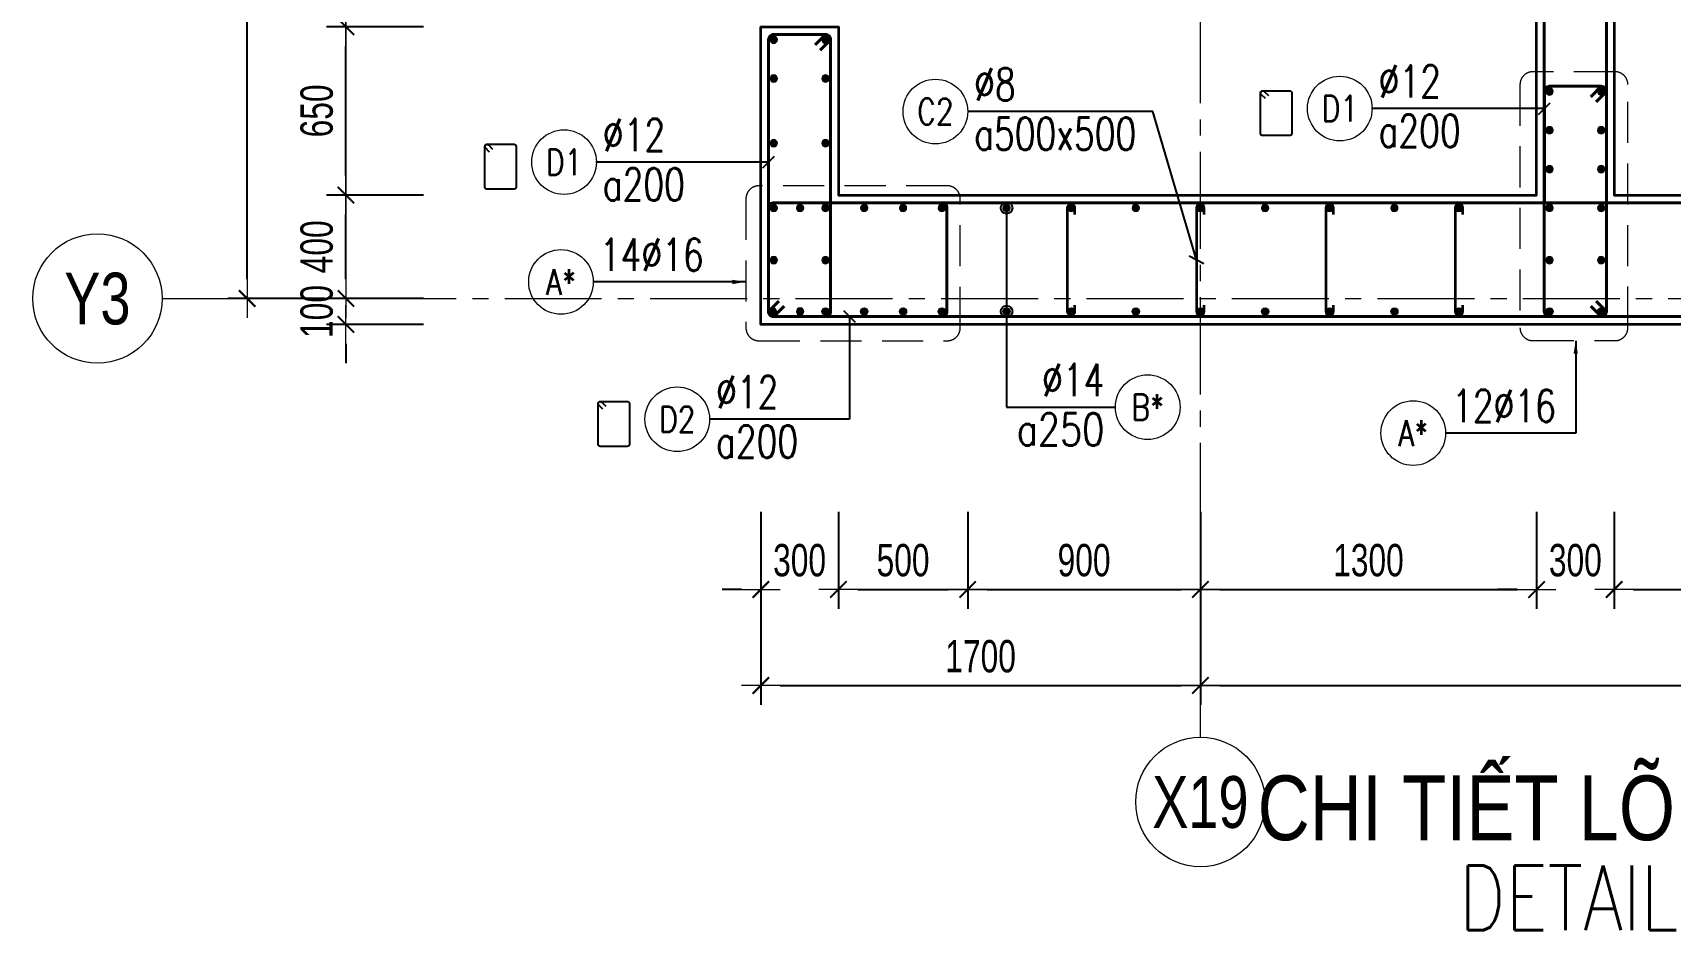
# Model space of a CAD drawing. Header units: millimetres. Extents: x 944027 to 981803, y -83026 to 82675.
# Drawn here: x 964858 to 971190, y -69326 to -65859 of the extents above; entities that cross this region are included whole.
import ezdxf
from ezdxf.enums import TextEntityAlignment as Align

# ---------------------------------------------------------------- set-up
doc = ezdxf.new("R2010")
doc.units = ezdxf.units.MM
doc.header["$MEASUREMENT"] = 0
for name, pattern in [('HIDDEN2', [4.7625, 3.175, -1.5875]), ('HT_Dim Grid$0$CENTER2', [1.125, 0.75, -0.125, 0.125, -0.125]), ('HT_Grid$0$CENTER2', [1.125, 0.75, -0.125, 0.125, -0.125])]:
    doc.linetypes.add(name, pattern=pattern)
doc.layers.get('0').update_dxf_attribs({"lineweight": 20})
doc.layers.get('Defpoints').update_dxf_attribs({"color": 151, "lineweight": 9})
for name, color, linetype, lineweight in [('HT_Dim Grid$0$NDC_S_AXIS', 5, 'HT_Dim Grid$0$CENTER2', 13), ('HT_Dim Grid$0$NDC_S_SYMBOL', 1, 'Continuous', 15), ('HT_Dim Grid$0$NDC_S_TEXT SYMBOL', 7, 'Continuous', 20), ('HT_Grid$0$NDC_S_AXIS', 5, 'HT_Grid$0$CENTER2', 13), ('KC-LEADER', 153, 'Continuous', 18), ('KC-THEP', 6, 'Continuous', 40), ('NDC_S_ANNO', 7, 'Continuous', 20), ('NDC_S_DIM', 1, 'Continuous', 15), ('NDC_S_ENG TITLE', 3, 'Continuous', 20), ('NDC_S_HIDDEN', 8, 'HIDDEN2', 13), ('NDC_S_LEADER', 1, 'Continuous', 15), ('NDC_S_REBAR', 4, 'Continuous', 35), ('NDC_S_STIRRUP', 4, 'Continuous', 40), ('NDC_S_TEXT SYMBOL', 7, 'Continuous', 20), ('NDC_S_VN TEXT', 7, 'Continuous', 20), ('NDC_S_VN TITLE', 6, 'Continuous', 35), ('NDC_S_WALL', 6, 'Continuous', 35)]:
    doc.layers.add(name, color=color, linetype=linetype, lineweight=lineweight)
doc.layers.add('Ligature', color=1, linetype='Continuous')
doc.styles.add('HT_Dim Grid$0$NDC_ANNO', font='', dxfattribs={"width": 0.8})
doc.styles.add('NDC_ANNO', font='', dxfattribs={"width": 0.8})
doc.styles.add('NDC_ARIAL', font='arial.ttf', dxfattribs={"width": 0.85})
doc.styles.add('NDC_DIM', font='', dxfattribs={"width": 0.75})
doc.styles.add('NDC_EN TXT', font='romans.shx', dxfattribs={"width": 0.8})
doc.styles.add('NDC_VIE TXT', font='arial.ttf', dxfattribs={"width": 0.8})
doc.styles.get('HT_Dim Grid$0$NDC_ANNO').set_extended_font_data('Dotum')
doc.styles.get('NDC_ANNO').set_extended_font_data('Dotum')
doc.styles.get('NDC_DIM').set_extended_font_data('Dotum')
doc.dimstyles.new('NDC_1-50', dxfattribs={"dimscale": 50, "dimtxt": 2.5, "dimasz": 1, "dimexe": 1.5, "dimexo": 0, "dimgap": 0.8, "dimtad": 1, "dimdec": 0, "dimdsep": 46, "dimtxsty": 'NDC_ARIAL', "dimblk": 'DIMMARK', "dimcen": 49999.938995, "dimdle": 1.5, "dimclrd": 1, "dimclre": 1, "dimclrt": 3, "dimadec": 0, "dimazin": 0, "dimtfac": 1, "dimtdec": 0, "dimtix": 1, "dimtmove": 2, "dimatfit": 3, "dimfxl": 1, "dimarcsym": 0})
doc.dimstyles.new('NDC_dim_30', dxfattribs={"dimscale": 30, "dimtxt": 2.5, "dimasz": 1.5, "dimexe": 1.5, "dimexo": 2.5, "dimgap": 1, "dimtad": 1, "dimdec": 0, "dimzin": 0, "dimdsep": 46, "dimtxsty": 'NDC_DIM', "dimblk": 'DIMMARK', "dimcen": 0.09, "dimdle": 1.2, "dimclrd": 1, "dimclre": 1, "dimclrt": 3, "dimadec": 0, "dimazin": 0, "dimtfac": 1, "dimtdec": 0, "dimtix": 1, "dimtofl": 0, "dimtmove": 0, "dimatfit": 3, "dimfxl": 6, "dimfxlon": 1, "dimtolj": 1, "dimtzin": 0, "dimarcsym": 0})
doc.dimstyles.new('NDC_dim_50', dxfattribs={"dimscale": 50, "dimtxt": 2.5, "dimasz": 1.5, "dimexe": 1.5, "dimexo": 2.5, "dimgap": 1, "dimtad": 1, "dimdec": 0, "dimzin": 0, "dimdsep": 46, "dimtxsty": 'NDC_DIM', "dimblk": 'DIMMARK', "dimcen": 0.09, "dimdle": 1.2, "dimclrd": 1, "dimclre": 1, "dimclrt": 3, "dimadec": 0, "dimazin": 0, "dimtfac": 1, "dimtdec": 0, "dimtix": 1, "dimtofl": 0, "dimtmove": 0, "dimatfit": 3, "dimfxl": 6, "dimfxlon": 1, "dimtolj": 1, "dimtzin": 0, "dimarcsym": 0})

# ---------------------------------------------------------------- blocks, each defined once
blk = doc.blocks.new('THEP')
at = {"layer": 'KC-LEADER', "color": 6}
blk.add_circle((0, 0), 14, dxfattribs=at)
at = {"layer": 'KC-THEP'}
for p, q in [((-14, 0), (14, 0)), ((9.9, 9.9), (-9.9, -9.9)), ((-9.9, 9.9), (9.9, -9.9)), ((0, 14), (0, -14))]:
    blk.add_line(p, q, dxfattribs=at)
blk = doc.blocks.new('DIMMARK')
at = {"layer": 'NDC_S_DIM', "color": 1}
blk.add_line((-1.5, 0), (1, 0), dxfattribs=at)
at = {"layer": 'NDC_S_DIM', "color": 2, "const_width": 0.1}
blk.add_lwpolyline([(-0.424, -0.424), (0.424, 0.424)], dxfattribs=at)
blk = doc.blocks.new('*U13')
blk.add_circle((-2.5, 0), 2.5)
at = {"layer": 'NDC_S_VN TEXT', "color": 3, "style": 'NDC_EN TXT', "width": 0.75}
blk.add_attdef('DK1', (0.5, 0.85), '', height=2.5, dxfattribs=at)
at = {"layer": 'NDC_S_VN TEXT', "color": 7, "style": 'NDC_EN TXT', "width": 0.8}
blk.add_attdef('SH2', text='', height=2, dxfattribs=at).set_placement((-2.5, 0), align=Align.MIDDLE)
blk = doc.blocks.new('*U11')
blk.add_circle((-2.5, 0), 2.5)
at = {"layer": 'NDC_S_VN TEXT', "color": 3, "style": 'NDC_EN TXT', "width": 0.75}
for tag, p in [('DK1', (0.5, 0.85)), ('KC1', (0.5, -2.97))]:
    blk.add_attdef(tag, p, '', height=2.5, dxfattribs=at)
at = {"layer": 'NDC_S_VN TEXT', "color": 7, "style": 'NDC_EN TXT', "width": 0.8}
blk.add_attdef('SH2', text='', height=2, dxfattribs=at).set_placement((-2.5, 0), align=Align.MIDDLE)
blk = doc.blocks.new('*U10')
blk.add_circle((2.5, 0), 2.5)
at = {"layer": 'NDC_S_VN TEXT', "color": 3, "style": 'NDC_EN TXT'}
for tag, width, p in [('DK2', 0.75, (-0.85, 0.85)), ('KC2', 0.8, (-0.85, -2.97))]:
    blk.add_attdef(tag, text='', height=2.5, dxfattribs=dict(at, width=width)).set_placement(p, align=Align.RIGHT)
at = {"layer": 'NDC_S_VN TEXT', "color": 7, "style": 'NDC_EN TXT', "width": 0.8}
blk.add_attdef('SH3', text='', height=2, dxfattribs=at).set_placement((2.5, 0), align=Align.MIDDLE)
blk = doc.blocks.new('*U12')
blk.add_circle((-2.5, 0), 2.5)
at = {"layer": 'NDC_S_VN TEXT', "color": 3, "style": 'NDC_EN TXT', "width": 0.75}
for tag, p in [('DK1', (0.5, 0.85)), ('KC1', (0.5, -2.97))]:
    blk.add_attdef(tag, p, '', height=2.5, dxfattribs=at)
at = {"layer": 'NDC_S_VN TEXT', "color": 7, "style": 'NDC_EN TXT', "width": 0.8}
blk.add_attdef('SH2', text='', height=2, dxfattribs=at).set_placement((-2.5, 0), align=Align.MIDDLE)
blk = doc.blocks.new('*D671')
at = {"layer": 'Defpoints', "color": 0, "transparency": 16777216}
for p in [(966068.7, -66485.4), (967973.1, -66485.4), (967673.1, -66885.4)]:
    blk.add_point(p, dxfattribs=at)
at = {"layer": 'NDC_S_DIM', "color": 1, "lineweight": -2, "transparency": 16777216}
for p, q in [((966368.7, -66485.4), (965993.7, -66485.4)), ((966068.7, -66810.4), (966068.7, -66560.4)), ((966368.7, -66885.4), (965993.7, -66885.4))]:
    blk.add_line(p, q, dxfattribs=at)
at = {"layer": 'NDC_S_DIM', "color": 1, "lineweight": -2, "transparency": 16777216, "xscale": 75, "yscale": 75, "zscale": 75}
for p, rotation in [((966068.7, -66485.4), 90), ((966068.7, -66885.4), 270)]:
    blk.add_blockref('DIMMARK', p, dxfattribs=dict(at, rotation=rotation))
at = {"layer": 'NDC_S_DIM', "color": 3, "transparency": 16777216, "insert": (965956.1, -66685.4), "char_height": 125, "attachment_point": 5, "rotation": 90, "style": 'NDC_DIM'}
blk.add_mtext('\\A1;400', dxfattribs=at)
blk = doc.blocks.new('*D672')
at = {"layer": 'Defpoints', "color": 0, "transparency": 16777216}
for p in [(966068.7, -65835.4), (967973.1, -65835.4), (967973.1, -66485.4)]:
    blk.add_point(p, dxfattribs=at)
at = {"layer": 'NDC_S_DIM', "color": 1, "lineweight": -2, "transparency": 16777216}
for p, q in [((966368.7, -65835.4), (965993.7, -65835.4)), ((966068.7, -66410.4), (966068.7, -65910.4)), ((966368.7, -66485.4), (965993.7, -66485.4))]:
    blk.add_line(p, q, dxfattribs=at)
at = {"layer": 'NDC_S_DIM', "color": 1, "lineweight": -2, "transparency": 16777216, "xscale": 75, "yscale": 75, "zscale": 75}
for p, rotation in [((966068.7, -65835.4), 90), ((966068.7, -66485.4), 270)]:
    blk.add_blockref('DIMMARK', p, dxfattribs=dict(at, rotation=rotation))
at = {"layer": 'NDC_S_DIM', "color": 3, "transparency": 16777216, "insert": (965956.1, -66160.4), "char_height": 125, "attachment_point": 5, "rotation": 90, "style": 'NDC_DIM'}
blk.add_mtext('\\A1;650', dxfattribs=at)
blk = doc.blocks.new('*D675')
at = {"layer": 'Defpoints', "color": 0, "transparency": 16777216}
for p in [(965686.8, -57885.4), (967673.1, -57885.4), (967673.1, -66885.4)]:
    blk.add_point(p, dxfattribs=at)
at = {"layer": 'NDC_S_DIM', "color": 1, "lineweight": -2, "transparency": 16777216}
for p, q in [((965986.8, -57885.4), (965611.8, -57885.4)), ((965686.8, -66810.4), (965686.8, -57960.4)), ((965986.8, -66885.4), (965611.8, -66885.4))]:
    blk.add_line(p, q, dxfattribs=at)
at = {"layer": 'NDC_S_DIM', "color": 1, "lineweight": -2, "transparency": 16777216, "xscale": 75, "yscale": 75, "zscale": 75}
for p, rotation in [((965686.8, -57885.4), 90), ((965686.8, -66885.4), 270)]:
    blk.add_blockref('DIMMARK', p, dxfattribs=dict(at, rotation=rotation))
at = {"layer": 'NDC_S_DIM', "color": 3, "transparency": 16777216, "insert": (965574.2, -62385.4), "char_height": 125, "attachment_point": 5, "rotation": 90, "style": 'NDC_DIM'}
blk.add_mtext('\\A1;9000', dxfattribs=at)
blk = doc.blocks.new('*D676')
at = {"layer": 'Defpoints', "color": 0, "transparency": 16777216}
for p in [(967973.1, -66485.4), (967673.1, -66985.4), (967973.1, -68009.7)]:
    blk.add_point(p, dxfattribs=at)
at = {"layer": 'NDC_S_DIM', "color": 1, "lineweight": -2, "transparency": 16777216}
for p, q in [((967673.1, -67709.7), (967673.1, -68084.7)), ((967973.1, -67709.7), (967973.1, -68084.7)), ((967598.1, -68009.7), (967523.1, -68009.7)), ((968048.1, -68009.7), (968123.1, -68009.7))]:
    blk.add_line(p, q, dxfattribs=at)
at = {"layer": 'NDC_S_DIM', "color": 1, "lineweight": -2, "transparency": 16777216, "xscale": 75, "yscale": 75, "zscale": 75}
blk.add_blockref('DIMMARK', (967673.1, -68009.7), dxfattribs=at)
at = {"layer": 'NDC_S_DIM', "color": 1, "lineweight": -2, "transparency": 16777216, "xscale": 75, "yscale": 75, "zscale": 75, "rotation": 180}
blk.add_blockref('DIMMARK', (967973.1, -68009.7), dxfattribs=at)
at = {"layer": 'NDC_S_DIM', "color": 3, "transparency": 16777216, "insert": (967823.1, -67897.1), "char_height": 125, "attachment_point": 5, "style": 'NDC_DIM'}
blk.add_mtext('\\A1;300', dxfattribs=at)
blk = doc.blocks.new('*D677')
at = {"layer": 'Defpoints', "color": 0, "transparency": 16777216}
for p in [(967973.1, -66485.4), (968473.2, -66711.4), (968473.2, -68009.7)]:
    blk.add_point(p, dxfattribs=at)
at = {"layer": 'NDC_S_DIM', "color": 1, "lineweight": -2, "transparency": 16777216}
for p, q in [((967973.1, -67709.7), (967973.1, -68084.7)), ((968473.2, -67709.7), (968473.2, -68084.7)), ((968048.1, -68009.7), (968398.2, -68009.7))]:
    blk.add_line(p, q, dxfattribs=at)
at = {"layer": 'NDC_S_DIM', "color": 1, "lineweight": -2, "transparency": 16777216, "xscale": 75, "yscale": 75, "zscale": 75, "rotation": 180}
blk.add_blockref('DIMMARK', (967973.1, -68009.7), dxfattribs=at)
at = {"layer": 'NDC_S_DIM', "color": 1, "lineweight": -2, "transparency": 16777216, "xscale": 75, "yscale": 75, "zscale": 75}
blk.add_blockref('DIMMARK', (968473.2, -68009.7), dxfattribs=at)
at = {"layer": 'NDC_S_DIM', "color": 3, "transparency": 16777216, "insert": (968223.2, -67897.1), "char_height": 125, "attachment_point": 5, "style": 'NDC_DIM'}
blk.add_mtext('\\A1;500', dxfattribs=at)
blk = doc.blocks.new('*D678')
at = {"layer": 'Defpoints', "color": 0, "transparency": 16777216}
for p in [(970673.1, -66485.4), (970973.1, -66485.4), (970973.1, -68009.7)]:
    blk.add_point(p, dxfattribs=at)
at = {"layer": 'NDC_S_DIM', "color": 1, "lineweight": -2, "transparency": 16777216}
for p, q in [((970673.1, -67709.7), (970673.1, -68084.7)), ((970973.1, -67709.7), (970973.1, -68084.7)), ((970598.1, -68009.7), (970523.1, -68009.7)), ((971048.1, -68009.7), (971123.1, -68009.7))]:
    blk.add_line(p, q, dxfattribs=at)
at = {"layer": 'NDC_S_DIM', "color": 1, "lineweight": -2, "transparency": 16777216, "xscale": 75, "yscale": 75, "zscale": 75}
blk.add_blockref('DIMMARK', (970673.1, -68009.7), dxfattribs=at)
at = {"layer": 'NDC_S_DIM', "color": 1, "lineweight": -2, "transparency": 16777216, "xscale": 75, "yscale": 75, "zscale": 75, "rotation": 180}
blk.add_blockref('DIMMARK', (970973.1, -68009.7), dxfattribs=at)
at = {"layer": 'NDC_S_DIM', "color": 3, "transparency": 16777216, "insert": (970823.1, -67897.1), "char_height": 125, "attachment_point": 5, "style": 'NDC_DIM'}
blk.add_mtext('\\A1;300', dxfattribs=at)
blk = doc.blocks.new('*D679')
at = {"layer": 'Defpoints', "color": 0, "transparency": 16777216}
for p in [(970973.1, -66485.4), (973172.7, -66737.8), (973172.7, -68009.7)]:
    blk.add_point(p, dxfattribs=at)
at = {"layer": 'NDC_S_DIM', "color": 1, "lineweight": -2, "transparency": 16777216}
for p, q in [((970973.1, -67709.7), (970973.1, -68084.7)), ((973172.7, -67709.7), (973172.7, -68084.7)), ((971048.1, -68009.7), (973097.7, -68009.7))]:
    blk.add_line(p, q, dxfattribs=at)
at = {"layer": 'NDC_S_DIM', "color": 1, "lineweight": -2, "transparency": 16777216, "xscale": 75, "yscale": 75, "zscale": 75, "rotation": 180}
blk.add_blockref('DIMMARK', (970973.1, -68009.7), dxfattribs=at)
at = {"layer": 'NDC_S_DIM', "color": 1, "lineweight": -2, "transparency": 16777216, "xscale": 75, "yscale": 75, "zscale": 75}
blk.add_blockref('DIMMARK', (973172.7, -68009.7), dxfattribs=at)
at = {"layer": 'NDC_S_DIM', "color": 3, "transparency": 16777216, "insert": (972072.9, -67897.1), "char_height": 125, "attachment_point": 5, "style": 'NDC_DIM'}
blk.add_mtext('\\A1;2200', dxfattribs=at)
blk = doc.blocks.new('*D682')
at = {"layer": 'Defpoints', "color": 0, "transparency": 16777216}
for p in [(967673.1, -66911.7), (969373.1, -67153.6), (969373.1, -68380.7)]:
    blk.add_point(p, dxfattribs=at)
at = {"layer": 'NDC_S_DIM', "color": 1, "lineweight": -2, "transparency": 16777216}
for p, q in [((967673.1, -68080.7), (967673.1, -68455.7)), ((969373.1, -68080.7), (969373.1, -68455.7)), ((967748.1, -68380.7), (969298.1, -68380.7))]:
    blk.add_line(p, q, dxfattribs=at)
at = {"layer": 'NDC_S_DIM', "color": 1, "lineweight": -2, "transparency": 16777216, "xscale": 75, "yscale": 75, "zscale": 75, "rotation": 180}
blk.add_blockref('DIMMARK', (967673.1, -68380.7), dxfattribs=at)
at = {"layer": 'NDC_S_DIM', "color": 1, "lineweight": -2, "transparency": 16777216, "xscale": 75, "yscale": 75, "zscale": 75}
blk.add_blockref('DIMMARK', (969373.1, -68380.7), dxfattribs=at)
at = {"layer": 'NDC_S_DIM', "color": 3, "transparency": 16777216, "insert": (968523.1, -68268.2), "char_height": 125, "attachment_point": 5, "style": 'NDC_DIM'}
blk.add_mtext('\\A1;1700', dxfattribs=at)
blk = doc.blocks.new('*U21')
at = {"layer": 'HT_Dim Grid$0$NDC_S_SYMBOL'}
blk.add_line((0, 5), (0, 9), dxfattribs=at)
blk.add_circle((0, 0), 5, dxfattribs=at)
at = {"layer": 'HT_Dim Grid$0$NDC_S_TEXT SYMBOL', "color": 7, "style": 'HT_Dim Grid$0$NDC_ANNO', "width": 0.8}
blk.add_attdef('GRID', text='', height=4, dxfattribs=at).set_placement((0, 0), align=Align.MIDDLE)
blk = doc.blocks.new('*D661')
at = {"layer": 'Defpoints', "color": 0, "ltscale": 200, "transparency": 16777216}
for p in [(968473.2, -66711.4), (969373.1, -67153.6), (969373.1, -68009.7)]:
    blk.add_point(p, dxfattribs=at)
at = {"layer": 'NDC_S_DIM', "color": 1, "lineweight": -2, "ltscale": 200, "transparency": 16777216}
for p, q in [((968473.2, -67709.7), (968473.2, -68084.7)), ((969373.1, -67709.7), (969373.1, -68084.7)), ((968548.2, -68009.7), (969298.1, -68009.7))]:
    blk.add_line(p, q, dxfattribs=at)
at = {"layer": 'NDC_S_DIM', "color": 1, "lineweight": -2, "ltscale": 200, "transparency": 16777216, "xscale": 75, "yscale": 75, "zscale": 75, "rotation": 180}
blk.add_blockref('DIMMARK', (968473.2, -68009.7), dxfattribs=at)
at = {"layer": 'NDC_S_DIM', "color": 1, "lineweight": -2, "ltscale": 200, "transparency": 16777216, "xscale": 75, "yscale": 75, "zscale": 75}
blk.add_blockref('DIMMARK', (969373.1, -68009.7), dxfattribs=at)
at = {"layer": 'NDC_S_DIM', "color": 3, "ltscale": 200, "transparency": 16777216, "insert": (968923.2, -67897.1), "char_height": 125, "attachment_point": 5, "style": 'NDC_DIM'}
blk.add_mtext('\\A1;900', dxfattribs=at)
blk = doc.blocks.new('*D662')
at = {"layer": 'Defpoints', "color": 0, "ltscale": 200, "transparency": 16777216}
for p in [(970673.1, -66485.4), (969373.1, -67153.6), (970673.1, -68009.7)]:
    blk.add_point(p, dxfattribs=at)
at = {"layer": 'NDC_S_DIM', "color": 1, "lineweight": -2, "ltscale": 200, "transparency": 16777216}
for p, q in [((969373.1, -67709.7), (969373.1, -68084.7)), ((970673.1, -67709.7), (970673.1, -68084.7)), ((969448.1, -68009.7), (970598.1, -68009.7))]:
    blk.add_line(p, q, dxfattribs=at)
at = {"layer": 'NDC_S_DIM', "color": 1, "lineweight": -2, "ltscale": 200, "transparency": 16777216, "xscale": 75, "yscale": 75, "zscale": 75, "rotation": 180}
blk.add_blockref('DIMMARK', (969373.1, -68009.7), dxfattribs=at)
at = {"layer": 'NDC_S_DIM', "color": 1, "lineweight": -2, "ltscale": 200, "transparency": 16777216, "xscale": 75, "yscale": 75, "zscale": 75}
blk.add_blockref('DIMMARK', (970673.1, -68009.7), dxfattribs=at)
at = {"layer": 'NDC_S_DIM', "color": 3, "ltscale": 200, "transparency": 16777216, "insert": (970023.1, -67897.1), "char_height": 125, "attachment_point": 5, "style": 'NDC_DIM'}
blk.add_mtext('\\A1;1300', dxfattribs=at)
blk = doc.blocks.new('*D663')
at = {"layer": 'Defpoints', "color": 0, "ltscale": 200, "transparency": 16777216}
for p in [(973973.1, -66768.9), (969373.1, -67153.6), (973973.1, -68380.7)]:
    blk.add_point(p, dxfattribs=at)
at = {"layer": 'NDC_S_DIM', "color": 1, "lineweight": -2, "ltscale": 200, "transparency": 16777216}
for p, q in [((969373.1, -68080.7), (969373.1, -68455.7)), ((973973.1, -68080.7), (973973.1, -68455.7)), ((969448.1, -68380.7), (973898.1, -68380.7))]:
    blk.add_line(p, q, dxfattribs=at)
at = {"layer": 'NDC_S_DIM', "color": 1, "lineweight": -2, "ltscale": 200, "transparency": 16777216, "xscale": 75, "yscale": 75, "zscale": 75, "rotation": 180}
blk.add_blockref('DIMMARK', (969373.1, -68380.7), dxfattribs=at)
at = {"layer": 'NDC_S_DIM', "color": 1, "lineweight": -2, "ltscale": 200, "transparency": 16777216, "xscale": 75, "yscale": 75, "zscale": 75}
blk.add_blockref('DIMMARK', (973973.1, -68380.7), dxfattribs=at)
at = {"layer": 'NDC_S_DIM', "color": 3, "ltscale": 200, "transparency": 16777216, "insert": (971673.1, -68268.2), "char_height": 125, "attachment_point": 5, "style": 'NDC_DIM'}
blk.add_mtext('\\A1;4600', dxfattribs=at)
blk = doc.blocks.new('*U22')
at = {"layer": 'HT_Dim Grid$0$NDC_S_SYMBOL'}
blk.add_line((5, 0), (9, 0), dxfattribs=at)
blk.add_circle((0, 0), 5, dxfattribs=at)
at = {"layer": 'HT_Dim Grid$0$NDC_S_TEXT SYMBOL', "color": 7, "style": 'HT_Dim Grid$0$NDC_ANNO', "width": 0.8}
blk.add_attdef('GRID', text='', height=4, rotation=270, dxfattribs=at).set_placement((0, 0), align=Align.MIDDLE)
blk = doc.blocks.new('*D667')
at = {"layer": 'Defpoints', "color": 0, "ltscale": 200, "transparency": 16777216}
for p in [(967673.1, -66885.4), (966068.7, -66985.4), (967673.1, -66985.4)]:
    blk.add_point(p, dxfattribs=at)
at = {"layer": 'NDC_S_DIM', "color": 1, "lineweight": -2, "ltscale": 200, "transparency": 16777216}
for p, q in [((966068.7, -66810.4), (966068.7, -66735.4)), ((966368.7, -66885.4), (965993.7, -66885.4)), ((966368.7, -66985.4), (965993.7, -66985.4)), ((966068.7, -67060.4), (966068.7, -67135.4))]:
    blk.add_line(p, q, dxfattribs=at)
at = {"layer": 'NDC_S_DIM', "color": 1, "lineweight": -2, "ltscale": 200, "transparency": 16777216, "xscale": 75, "yscale": 75, "zscale": 75}
for p, rotation in [((966068.7, -66885.4), 270), ((966068.7, -66985.4), 90)]:
    blk.add_blockref('DIMMARK', p, dxfattribs=dict(at, rotation=rotation))
at = {"layer": 'NDC_S_DIM', "color": 3, "ltscale": 200, "transparency": 16777216, "insert": (965956.1, -66935.4), "char_height": 125, "attachment_point": 5, "rotation": 90, "style": 'NDC_DIM'}
blk.add_mtext('\\A1;100', dxfattribs=at)
blk = doc.blocks.new('*D703')
at = {"layer": 'Defpoints', "color": 0, "ltscale": 200, "transparency": 16777216}
for p in [(966068.7, -64435.4), (967760.5, -64435.4), (967973.1, -65835.4)]:
    blk.add_point(p, dxfattribs=at)
at = {"layer": 'NDC_S_DIM', "color": 1, "lineweight": -2, "ltscale": 200, "transparency": 16777216}
for p, q in [((966368.7, -64435.4), (965993.7, -64435.4)), ((966068.7, -65760.4), (966068.7, -64510.4)), ((966368.7, -65835.4), (965993.7, -65835.4))]:
    blk.add_line(p, q, dxfattribs=at)
at = {"layer": 'NDC_S_DIM', "color": 1, "lineweight": -2, "ltscale": 200, "transparency": 16777216, "xscale": 75, "yscale": 75, "zscale": 75}
for p, rotation in [((966068.7, -64435.4), 90), ((966068.7, -65835.4), 270)]:
    blk.add_blockref('DIMMARK', p, dxfattribs=dict(at, rotation=rotation))
at = {"layer": 'NDC_S_DIM', "color": 3, "ltscale": 200, "transparency": 16777216, "insert": (965956.1, -65135.4), "char_height": 125, "attachment_point": 5, "rotation": 90, "style": 'NDC_DIM'}
blk.add_mtext('\\A1;1400', dxfattribs=at)
blk = doc.blocks.new('Drawing name_symbol')
at = {"layer": 'NDC_S_ENG TITLE', "style": 'NDC_EN TXT', "width": 0.8}
blk.add_attdef('SECTDET1', text='', height=5, dxfattribs=at).set_placement((0, 1.01), align=Align.CENTER)
at = {"layer": 'NDC_S_TEXT SYMBOL', "lineweight": 25, "style": 'NDC_ANNO', "width": 0.8}
blk.add_attdef('SSCALE', text='', height=2.5, dxfattribs=at).set_placement((0, -4), align=Align.CENTER)
at = {"layer": 'NDC_S_VN TITLE', "style": 'NDC_VIE TXT', "width": 0.8}
blk.add_attdef('SECTDET2', text='', height=5, dxfattribs=at).set_placement((0, 7.97), align=Align.CENTER)

msp = doc.modelspace()

# ---------------------------------------------------------------- linework, layer by layer
at = {"layer": 'HT_Grid$0$NDC_S_AXIS', "ltscale": 500}
for p, q in [((969373.1, -68380.7), (969373.1, -56390.1)), ((965557.6, -66885.4), (975739.1, -66885.4))]:
    msp.add_line(p, q, dxfattribs=at)
at = {"layer": 'Ligature'}
for points in [[(969624.3, -66112.4), (969608.3, -66096.4, -0.668179), (969614.1, -66082.5), (969718.7, -66082.5, -0.414214), (969726.9, -66090.7), (969726.9, -66247.8, -0.414214), (969718.7, -66255.9), (969614.1, -66255.9, -0.414214), (969605.9, -66247.8), (969605.9, -66090.7, -0.668179), (969619.9, -66084.9), (969635.8, -66100.9)], [(966624.3, -66319.4), (966608.3, -66303.4, -0.668179), (966614.1, -66289.5), (966718.7, -66289.5, -0.414214), (966726.9, -66297.7), (966726.9, -66454.8, -0.414214), (966718.7, -66462.9), (966614.1, -66462.9, -0.414214), (966605.9, -66454.8), (966605.9, -66297.7, -0.668179), (966619.9, -66291.9), (966635.8, -66307.9)], [(967062.1, -67313), (967046.1, -67297, -0.668179), (967051.9, -67283.1), (967156.5, -67283.1, -0.414214), (967164.7, -67291.3), (967164.7, -67448.4, -0.414214), (967156.5, -67456.5), (967051.9, -67456.5, -0.414214), (967043.7, -67448.4), (967043.7, -67291.3, -0.668179), (967057.7, -67285.5), (967073.6, -67301.5)]]:
    msp.add_lwpolyline(points, format="xyb", dxfattribs=at)
at = {"layer": 'NDC_S_HIDDEN', "ltscale": 50}
for points in [[(970659, -67048.2), (970976.2, -67048.2, 0.414214), (971026.2, -66998.2), (971026.2, -66058.9, 0.414214), (970976.2, -66008.9), (970659, -66008.9, 0.414214), (970609, -66058.9), (970609, -66998.2, 0.414214)], [(967665.7, -67048.5), (968394.2, -67048.5, 0.414214), (968444.2, -66998.5), (968444.2, -66499.8, 0.414214), (968394.2, -66449.8), (967665.7, -66449.8, 0.414214), (967615.7, -66499.8), (967615.7, -66998.5, 0.414214)]]:
    msp.add_lwpolyline(points, format="xyb", close=True, dxfattribs=at)
at = {"layer": 'NDC_S_REBAR'}
for points in [[(968888.1, -66560.4), (968888.1, -66535.4, 1), (968858.1, -66535.4), (968858.1, -66935.4, 1), (968888.1, -66935.4), (968888.1, -66910.4)], [(969388.1, -66560.4), (969388.1, -66535.4, 1), (969358.1, -66535.4), (969358.1, -66935.4, 1), (969388.1, -66935.4), (969388.1, -66910.4)], [(969888.1, -66560.4), (969888.1, -66535.4, 1), (969858.1, -66535.4), (969858.1, -66935.4, 1), (969888.1, -66935.4), (969888.1, -66910.4)], [(970388.1, -66560.4), (970388.1, -66535.4, 1), (970358.1, -66535.4), (970358.1, -66935.4, 1), (970388.1, -66935.4), (970388.1, -66910.4)]]:
    msp.add_lwpolyline(points, format="xyb", dxfattribs=at)
at = {"layer": 'NDC_S_STIRRUP'}
for points in [[(970903.1, -66895.4), (970943.1, -66935.4, -0.414214), (970923.1, -66955.4), (970723.1, -66955.4, -0.414214), (970703.1, -66935.4), (970703.1, -57835.4, -0.414214), (970723.1, -57815.4), (970923.1, -57815.4, -0.414214), (970943.1, -57835.4), (970943.1, -66935.4, -0.414214), (970923.1, -66955.4), (970883.1, -66915.4)], [(967903.2, -65925.4), (967943.2, -65885.4, 0.414214), (967923.2, -65865.4), (967723.2, -65865.4, 0.414214), (967703.2, -65885.4), (967703.1, -66935.4, 0.414214), (967723.1, -66955.4), (967923.1, -66955.4, 0.414214), (967943.1, -66935.4), (967943.2, -65885.4, 0.414214), (967923.2, -65865.4), (967883.2, -65905.4)], [(970903.2, -66125.4), (970943.2, -66085.4, 0.414214), (970923.2, -66065.4), (970723.2, -66065.4, 0.414214), (970703.2, -66085.4), (970703.1, -66935.4, 0.414214), (970723.1, -66955.4), (970923.1, -66955.4, 0.414214), (970943.1, -66935.4), (970943.2, -66085.4, 0.414214), (970923.2, -66065.4), (970883.2, -66105.4)], [(967763.1, -66915.4), (967723.1, -66955.4, -0.414214), (967703.1, -66935.4), (967703.1, -66535.4, -0.414214), (967723.1, -66515.4), (968373.1, -66515.4, -0.414214), (968393.1, -66535.4), (968393.1, -66935.4, -0.414214), (968373.1, -66955.4), (967723.1, -66955.4, -0.414214), (967703.1, -66935.4), (967743.1, -66895.4)], [(967763.1, -66915.4), (967723.1, -66955.4, -0.414214), (967703.1, -66935.4), (967703.1, -66535.4, -0.414214), (967723.1, -66515.4), (973923.1, -66515.4, -0.414214), (973943.1, -66535.4), (973943.1, -66935.4, -0.414214), (973923.1, -66955.4), (967723.1, -66955.4, -0.414214), (967703.1, -66935.4), (967743.1, -66895.4)]]:
    msp.add_lwpolyline(points, format="xyb", dxfattribs=at)
at = {"layer": 'NDC_S_WALL', "ltscale": 10}
msp.add_lwpolyline([(970973.1, -58285.4), (970973.1, -66485.4), (973673.1, -66485.4), (973673.1, -65835.4), (973973.1, -65835.4), (973973.1, -66985.4), (967673.1, -66985.4), (967673.1, -65835.4), (967973.1, -65835.4), (967973.1, -66485.4), (970673.1, -66485.4), (970673.1, -61085.4)], dxfattribs=at)

# ---------------------------------------------------------------- block references
at = {"layer": 'HT_Dim Grid$0$NDC_S_AXIS'}
ref = msp.add_blockref('*U22', (965107.6, -66885.4), dxfattribs=dict(at, xscale=50, yscale=50, zscale=150))
ref.add_attrib('GRID', 'Y3', dxfattribs={"layer": 'HT_Dim Grid$0$NDC_S_TEXT SYMBOL', "color": 7, "height": 200, "style": 'HT_Dim Grid$0$NDC_ANNO', "width": 0.8}).set_placement((965107.6, -66885.4), align=Align.MIDDLE)
at = {"layer": 'HT_Dim Grid$0$NDC_S_AXIS', "xscale": 50, "yscale": 50, "zscale": 50}
msp.add_blockref('*U21', (969373.1, -68830.7), dxfattribs=at).add_auto_attribs({'GRID': 'X19'})
at = {"layer": 'KC-THEP', "xscale": -1, "rotation": 350.3314355636191}
for p in [(967723.1, -65885.4), (967923.1, -65885.4), (967723.1, -66035.4), (967923.1, -66035.4), (970723.1, -66085.4), (970923.1, -66085.4), (970723.1, -66235.4), (970923.1, -66235.4), (967723.1, -66285.4), (967923.1, -66285.4), (970723.1, -66385.4), (970923.1, -66385.4), (967723.1, -66535.4), (967824.9, -66535.4), (967923.1, -66535.4), (968073.1, -66535.4), (968223.1, -66535.4), (968373.1, -66535.4), (968623.1, -66535.4), (968873.1, -66535.4), (969123.1, -66535.4), (969373.1, -66535.4), (969623.1, -66535.4), (969873.1, -66535.4), (970123.1, -66535.4), (970373.1, -66535.4), (970723.2, -66535.4), (970923.2, -66535.4), (967723.1, -66737.2), (967923.1, -66737.2), (970723.2, -66737.2), (970923.2, -66737.2), (967719.6, -66935.4), (967824.9, -66935.4)]:
    msp.add_blockref('THEP', p, dxfattribs=at)
at = {"layer": 'KC-THEP', "rotation": 189.6685644363809}
for p in [(967923.1, -66935.4), (968073.1, -66935.4), (968223.1, -66935.4), (968373.1, -66935.4), (968623.1, -66935.4), (968873.1, -66935.4), (969123.1, -66935.4), (969373.1, -66935.4), (969623.1, -66935.4), (969873.1, -66935.4), (970123.1, -66935.4), (970373.1, -66935.4), (970723.2, -66935.4), (970923.2, -66935.4)]:
    msp.add_blockref('THEP', p, dxfattribs=at)
at = {"layer": 'NDC_S_ANNO'}
ref = msp.add_blockref('Drawing name_symbol', (972477.6, -69376.8), dxfattribs=dict(at, xscale=50, yscale=50, zscale=50))
ref.add_attrib('SECTDET1', 'DETAIL OF CORE WALL HT-CW2', dxfattribs={"layer": 'NDC_S_ENG TITLE', "height": 250, "style": 'NDC_EN TXT', "width": 0.8}).set_placement((972477.6, -69326.3), align=Align.CENTER)
ref.add_attrib('SECTDET2', 'CHI TIẾT LÕI VÁCH HT-CW2 TẦNG 23F~34F', dxfattribs={"layer": 'NDC_S_VN TITLE', "height": 250, "style": 'NDC_VIE TXT', "width": 0.8}).set_placement((972477.6, -68978.3), align=Align.CENTER)
at = {"layer": 'NDC_S_VN TEXT', "xscale": 50, "yscale": 50, "zscale": 50}
for name, p, values in [('*U11', (970037.2, -66151.4), {'SH2': 'D1', 'DK1': '%%C12', 'KC1': 'a200'}), ('*U12', (968473.3, -66162.8), {'SH2': 'C2', 'DK1': '%%c8', 'KC1': 'a500x500'}), ('*U11', (967037.2, -66358.4), {'SH2': 'D1', 'DK1': '%%C12', 'KC1': 'a200'}), ('*U13', (967025.4, -66821.3), {'SH2': 'A*', 'DK1': '14%%C16'}), ('*U11', (967475, -67352), {'SH2': 'D2', 'DK1': '%%C12', 'KC1': 'a200'}), ('*U10', (969044.2, -67305.1), {'SH3': 'B*', 'DK2': '%%C14', 'KC2': 'a250'}), ('*U13', (970321.1, -67405.4), {'SH2': 'A*', 'DK1': '12%%C16'})]:
    msp.add_blockref(name, p, dxfattribs=at).add_auto_attribs(values)

# ---------------------------------------------------------------- dimensions: what is measured, and where the dimension line sits
at = {"layer": 'NDC_S_DIM'}
for base, p2, picture, middle in [((965686.8, -57885.4), (967673.1, -57885.4), '*D675', (965574.2, -62385.4)), ((966068.7, -66485.4), (967973.1, -66485.4), '*D671', (965956.1, -66685.4))]:
    dim = msp.add_linear_dim(base=base, p1=(967673.1, -66885.4), p2=p2, angle=90, dimstyle='NDC_dim_50', dxfattribs=at)
    dim.commit()
    dim.dimension.update_dxf_attribs({"geometry": picture, "text_midpoint": middle})
at = {"layer": 'NDC_S_DIM', "ltscale": 200}
for base, p1, p2, picture, middle in [((966068.7, -64435.4), (967973.1, -65835.4), (967760.5, -64435.4), '*D703', (965956.1, -65135.4)), ((966068.7, -66985.4), (967673.1, -66885.4), (967673.1, -66985.4), '*D667', (965956.1, -66935.4))]:
    dim = msp.add_linear_dim(base=base, p1=p1, p2=p2, angle=90, dimstyle='NDC_dim_50', override={"dimtmove": 1}, dxfattribs=at)
    dim.commit()
    dim.dimension.update_dxf_attribs({"geometry": picture, "text_midpoint": middle})
at = {"layer": 'NDC_S_DIM'}
dim = msp.add_linear_dim(base=(966068.7, -65835.4), p1=(967973.1, -66485.4), p2=(967973.1, -65835.4), angle=90, dimstyle='NDC_dim_50', override={"dimtmove": 1}, dxfattribs=at)
dim.commit()
dim.dimension.update_dxf_attribs({"geometry": '*D672', "text_midpoint": (965956.1, -66160.4)})
for base, p1, p2, picture, middle in [((967973.1, -68009.7), (967673.1, -66985.4), (967973.1, -66485.4), '*D676', (967823.1, -67897.1)), ((969373.1, -68380.7), (967673.1, -66911.7), (969373.1, -67153.6), '*D682', (968523.1, -68268.2))]:
    dim = msp.add_linear_dim(base=base, p1=p1, p2=p2, dimstyle='NDC_dim_50', dxfattribs=at)
    dim.commit()
    dim.dimension.update_dxf_attribs({"geometry": picture, "text_midpoint": middle})
for base, p1, p2, picture, middle in [((968473.2, -68009.7), (967973.1, -66485.4), (968473.2, -66711.4), '*D677', (968223.2, -67897.1)), ((970973.1, -68009.7), (970673.1, -66485.4), (970973.1, -66485.4), '*D678', (970823.1, -67897.1)), ((973172.7, -68009.7), (970973.1, -66485.4), (973172.7, -66737.8), '*D679', (972072.9, -67897.1))]:
    dim = msp.add_linear_dim(base=base, p1=p1, p2=p2, dimstyle='NDC_dim_50', override={"dimtmove": 1}, dxfattribs=at)
    dim.commit()
    dim.dimension.update_dxf_attribs({"geometry": picture, "text_midpoint": middle})
at = {"layer": 'NDC_S_DIM', "ltscale": 200}
for base, p1, p2, picture, middle in [((970673.1, -68009.7), (969373.1, -67153.6), (970673.1, -66485.4), '*D662', (970023.1, -67897.1)), ((969373.1, -68009.7), (968473.2, -66711.4), (969373.1, -67153.6), '*D661', (968923.2, -67897.1)), ((973973.1, -68380.7), (969373.1, -67153.6), (973973.1, -66768.9), '*D663', (971673.1, -68268.2))]:
    dim = msp.add_linear_dim(base=base, p1=p1, p2=p2, dimstyle='NDC_dim_50', override={"dimtmove": 1}, dxfattribs=at)
    dim.commit()
    dim.dimension.update_dxf_attribs({"geometry": picture, "text_midpoint": middle})

# ---------------------------------------------------------------- leaders
at = {"layer": 'NDC_S_LEADER'}
for points, override in [([(969358.1, -66735.4), (969188.6, -66162.8), (968473.3, -66162.8)], {"dimtad": 0, "dimldrblk": 'Oblique'}), ([(970703.1, -66151.4), (970035.1, -66151.4)], {"dimtad": 0, "dimldrblk": 'Oblique'}), ([(967703.1, -66358.4), (967035.1, -66358.4)], {"dimtad": 0, "dimldrblk": 'Oblique'}), ([(968623.6, -66535.4), (968623.6, -67305.3), (969044.2, -67305.3)], {"dimgap": 1, "dimtad": 0, "dimldrblk": 'Origin'}), ([(968016.6, -66955.4), (968016.6, -67352), (967475, -67352)], {"dimgap": 1, "dimtad": 0, "dimldrblk": 'Oblique'}), ([(968623.6, -66935.4), (968623.6, -67305.3), (969044.2, -67305.3)], {"dimgap": 1, "dimtad": 0, "dimldrblk": 'Origin'})]:
    msp.add_leader(points, dimstyle='NDC_dim_30', override=override, dxfattribs=at)
for points in [[(967613.5, -66821.3), (967025.4, -66821.3)], [(970824.5, -67048.5), (970824.5, -67405.4), (970321.1, -67405.4)]]:
    msp.add_leader(points, dimstyle='NDC_1-50', dxfattribs=at)

doc.saveas('drawing.dxf')
